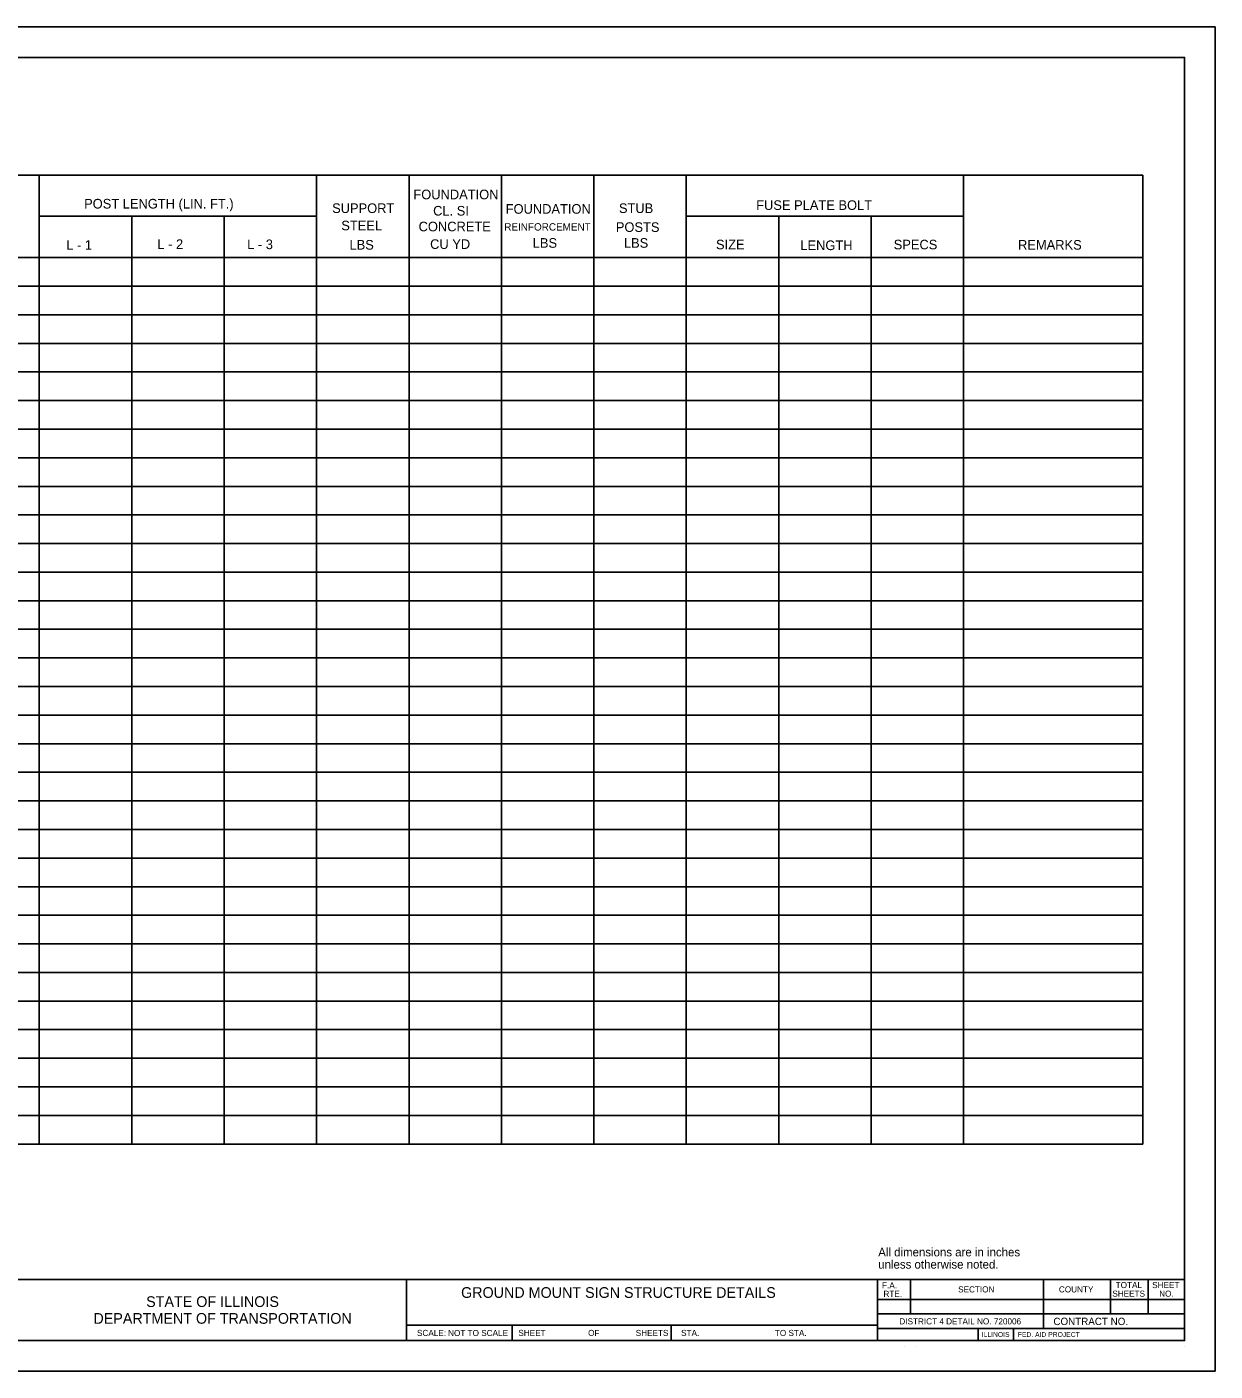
# Model space of a CAD drawing. Extents: x 0 to 2.83, y 0 to 1.83.
# Drawn here: x 1.213 to 2.833, y 0 to 1.833 of the extents above; entities that cross this region are included whole.
import ezdxf

# ---------------------------------------------------------------- set-up
doc = ezdxf.new("R2010")
doc.units = 0
for name, color, linetype in [('RD_Pr_Roadway_Notes', 7, 'Continuous'), ('SH_General_Details', 7, 'Continuous'), ('SH_Printer_Plotting_Border', 7, 'Continuous')]:
    doc.layers.add(name, color=color, linetype=linetype)

msp = doc.modelspace()

# ---------------------------------------------------------------- linework, layer by layer
at = {"layer": 'RD_Pr_Roadway_Notes'}
for p, q in [((2.7349, 1.6313), (0.2224, 1.6313)), ((1.2304, 1.6313), (1.2304, 0.3097)), ((1.6084, 1.6313), (1.6084, 0.3097)), ((1.7344, 1.6313), (1.7344, 0.3097)), ((1.8604, 1.6313), (1.8604, 0.3097)), ((1.9864, 1.6313), (1.9864, 0.3097)), ((2.1124, 1.6313), (2.1124, 0.3097)), ((2.4904, 1.6313), (2.4904, 0.3097)), ((2.7349, 1.6313), (2.7349, 0.3097)), ((1.6084, 1.575), (1.2304, 1.575)), ((1.3564, 1.575), (1.3564, 1.5187)), ((1.4824, 1.575), (1.4824, 0.3097)), ((2.4904, 1.575), (2.1124, 1.575)), ((2.2384, 1.575), (2.2384, 0.3097)), ((2.3644, 1.575), (2.3644, 1.5187)), ((0.2224, 1.5187), (2.7349, 1.5187)), ((1.3564, 1.5187), (1.3564, 1.5187)), ((1.3564, 1.5187), (1.3564, 0.3097)), ((2.3644, 1.5187), (2.3644, 0.3097)), ((0.2224, 1.4797), (2.7349, 1.4797)), ((0.2224, 1.4407), (2.7349, 1.4407)), ((0.2224, 1.4017), (2.7349, 1.4017)), ((0.2224, 1.3627), (2.7349, 1.3627)), ((0.2224, 1.3237), (2.7349, 1.3237)), ((0.2224, 1.2847), (2.7349, 1.2847)), ((0.2224, 1.2457), (2.7349, 1.2457)), ((0.2224, 1.2067), (2.7349, 1.2067)), ((0.2224, 1.1677), (2.7349, 1.1677)), ((0.2224, 1.1287), (2.7349, 1.1287)), ((0.2224, 1.0897), (2.7349, 1.0897)), ((0.2224, 1.0507), (2.7349, 1.0507)), ((0.2224, 1.0117), (2.7349, 1.0117)), ((0.2224, 0.9727), (2.7349, 0.9727)), ((0.2224, 0.9337), (2.7349, 0.9337)), ((0.2224, 0.8947), (2.7349, 0.8947)), ((0.2224, 0.8557), (2.7349, 0.8557)), ((0.2224, 0.8167), (2.7349, 0.8167)), ((0.2224, 0.7777), (2.7349, 0.7777)), ((0.2224, 0.7387), (2.7349, 0.7387)), ((0.2224, 0.6997), (2.7349, 0.6997)), ((0.2224, 0.6607), (2.7349, 0.6607)), ((0.2224, 0.6217), (2.7349, 0.6217)), ((0.2224, 0.5827), (2.7349, 0.5827)), ((0.2224, 0.5437), (2.7349, 0.5437)), ((0.2224, 0.5047), (2.7349, 0.5047)), ((0.2224, 0.4657), (2.7349, 0.4657)), ((0.2224, 0.4267), (2.7349, 0.4267)), ((0.2224, 0.3877), (2.7349, 0.3877)), ((0.2224, 0.3487), (2.7349, 0.3487)), ((0.2224, 0.3097), (2.7349, 0.3097))]:
    msp.add_line(p, q, dxfattribs=at)
at = {"layer": 'SH_General_Details'}
for p, q in [((2.8333, 1.8333), (0, 1.8333)), ((2.8333, 0), (2.8333, 1.8333)), ((0.1667, 0.125), (2.7917, 0.125)), ((1.7312, 0.125), (1.7312, 0.0417)), ((2.3729, 0.125), (2.3729, 0.0417)), ((2.4179, 0.125), (2.4179, 0.0779)), ((2.5995, 0.125), (2.5995, 0.0579)), ((2.6905, 0.125), (2.6905, 0.0779)), ((2.7423, 0.125), (2.7423, 0.0779)), ((2.3729, 0.0979), (2.7917, 0.0979)), ((2.3729, 0.0779), (2.7917, 0.0779)), ((1.7312, 0.0625), (2.3729, 0.0625)), ((1.875, 0.0625), (1.875, 0.0417)), ((2.0917, 0.0625), (2.0917, 0.0417)), ((2.3729, 0.0579), (2.7917, 0.0579)), ((2.5101, 0.0579), (2.5101, 0.0417)), ((2.5585, 0.0579), (2.5585, 0.0417)), ((2.4095, 0.0333), (2.4095, 0.0333)), ((2.4262, 0.0333), (2.4262, 0.0333)), ((2.7917, 0.0333), (2.7917, 0.0333)), ((2.8333, 0), (0, 0))]:
    msp.add_line(p, q, dxfattribs=at)
msp.add_lwpolyline([(0.1667, 1.7917), (2.7917, 1.7917), (2.7917, 0.0417), (0.1667, 0.0417)], close=True, dxfattribs=at)
at = {"layer": 'SH_Printer_Plotting_Border'}
msp.add_lwpolyline([(0, 0), (2.8333, 0), (2.8333, 1.8333), (0, 1.8333)], close=True, dxfattribs=at)

# ---------------------------------------------------------------- texts
at = {"layer": 'RD_Pr_Roadway_Notes'}
for s, height, p in [('POST LENGTH (LIN. FT.)', 0.013125, (1.2915, 1.5856)), ('FOUNDATION', 0.01312, (1.7404, 1.5982)), ('FUSE PLATE BOLT', 0.013125, (2.2077, 1.5837)), ('SUPPORT', 0.01312, (1.6296, 1.5795)), ('CL. SI ', 0.01312, (1.7673, 1.576)), ('FOUNDATION ', 0.013125, (1.8662, 1.5785)), ('STUB', 0.01312, (2.0206, 1.5795)), ('STEEL', 0.01312, (1.6421, 1.5559)), ('CONCRETE', 0.01312, (1.7475, 1.5545)), ('REINFORCEMENT', 0.010099, (1.8643, 1.5555)), ('POSTS', 0.01312, (2.0164, 1.5537)), ('L - 1', 0.01312, (1.2672, 1.5293)), ('L - 2', 0.01312, (1.3914, 1.5305)), ('L - 3', 0.01312, (1.5138, 1.5302)), ('LBS', 0.01312, (1.6533, 1.5296)), ('CU YD', 0.01312, (1.7632, 1.5305)), ('LBS', 0.01312, (1.9031, 1.5321)), ('LBS', 0.01312, (2.0274, 1.5321)), ('SIZE', 0.01312, (2.1529, 1.53)), ('LENGTH', 0.01312, (2.2679, 1.5289)), ('SPECS', 0.01312, (2.3952, 1.5299)), ('REMARKS', 0.01312, (2.5647, 1.5295)), ('All dimensions are in inches ', 0.011668, (2.3741, 0.1565)), ('unless otherwise noted.', 0.011668, (2.3741, 0.1398))]:
    msp.add_text(s, height=height, dxfattribs=at).set_placement(p)
at = {"layer": 'SH_General_Details'}
for s, height, p in [('GROUND MOUNT SIGN STRUCTURE DETAILS', 0.014583, (1.8054, 0.0999)), ('F.A.  ', 0.00833, (2.3793, 0.1129)), ('SECTION', 0.00833, (2.483, 0.1073)), ('COUNTY', 0.00833, (2.6204, 0.1073)), ('SHEETS', 0.00833, (2.6932, 0.1015)), ('TOTAL', 0.00833, (2.6978, 0.1132)), ('SHEET', 0.00833, (2.7475, 0.1132)), ('NO.', 0.00833, (2.7571, 0.1015)), ('STATE OF ILLINOIS', 0.014584, (1.3761, 0.0875)), ('RTE.', 0.00833, (2.3812, 0.1012)), ('DEPARTMENT OF TRANSPORTATION', 0.014584, (1.3042, 0.0646)), ('SCALE:          ', 0.008333, (1.7453, 0.0479)), ('NOT TO SCALE', 0.008333, (1.7877, 0.0478)), ('SHEET', 0.00833, (1.8835, 0.0479)), ('OF', 0.00833, (1.9786, 0.0479)), ('SHEETS', 0.00833, (2.0435, 0.0479)), ('STA.', 0.00833, (2.1054, 0.0479)), ('TO STA.', 0.00833, (2.2332, 0.0479)), ('DISTRICT 4 DETAIL NO. 720006', 0.008333, (2.4029, 0.0637)), ('CONTRACT NO.      ', 0.01, (2.6129, 0.0628)), ('ILLINOIS', 0.00667, (2.5152, 0.0466)), ('FED. AID PROJECT', 0.006667, (2.5644, 0.0466))]:
    msp.add_text(s, height=height, dxfattribs=at).set_placement(p)

doc.saveas('drawing.dxf')
